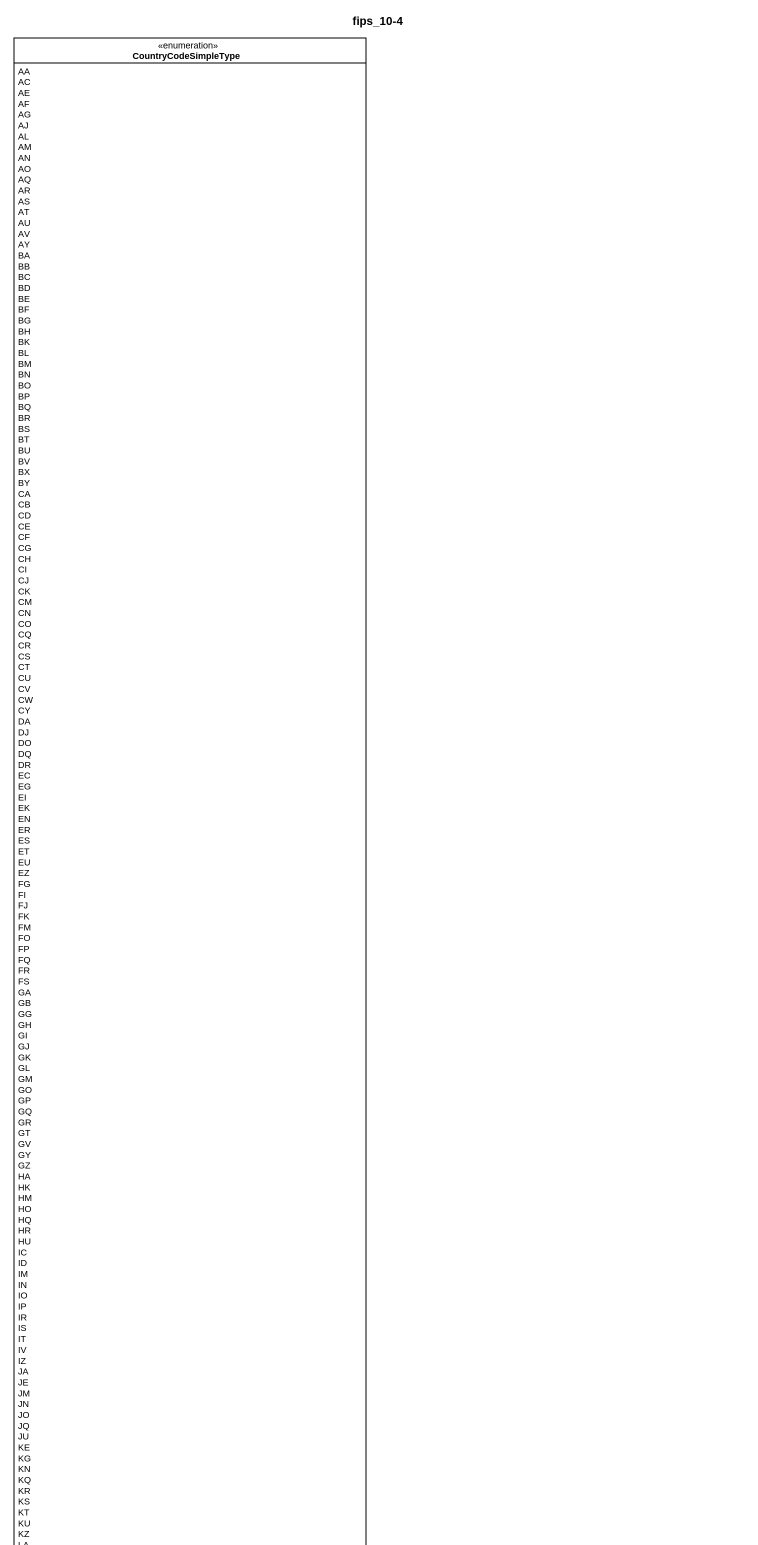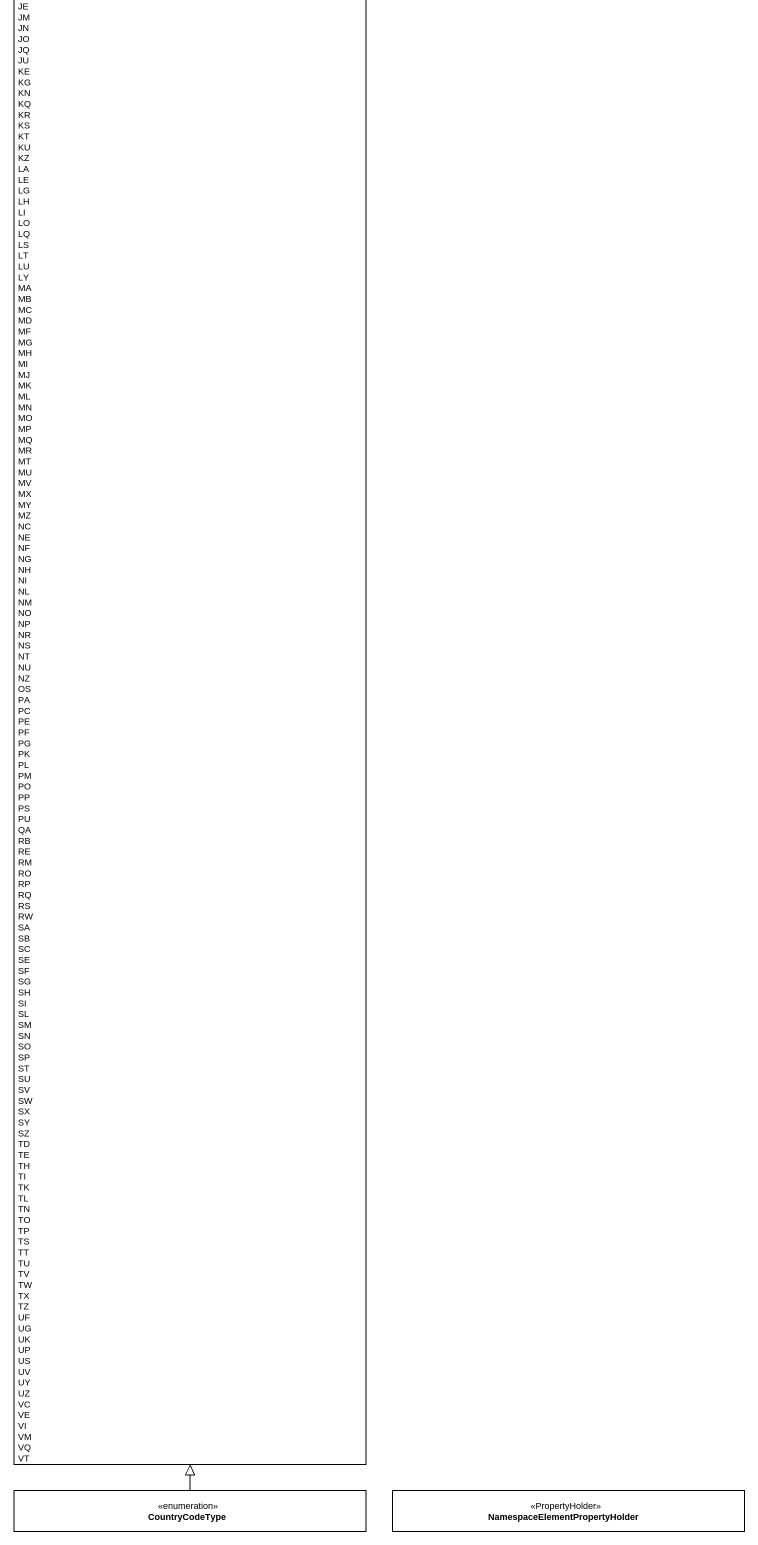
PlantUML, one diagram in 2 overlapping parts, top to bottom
@startuml
title fips_10-4
hide circle
hide empty members
enum CountryCodeSimpleType {
  AA
  AC
  AE
  AF
  AG
  AJ
  AL
  AM
  AN
  AO
  AQ
  AR
  AS
  AT
  AU
  AV
  AY
  BA
  BB
  BC
  BD
  BE
  BF
  BG
  BH
  BK
  BL
  BM
  BN
  BO
  BP
  BQ
  BR
  BS
  BT
  BU
  BV
  BX
  BY
  CA
  CB
  CD
  CE
  CF
  CG
  CH
  CI
  CJ
  CK
  CM
  CN
  CO
  CQ
  CR
  CS
  CT
  CU
  CV
  CW
  CY
  DA
  DJ
  DO
  DQ
  DR
  EC
  EG
  EI
  EK
  EN
  ER
  ES
  ET
  EU
  EZ
  FG
  FI
  FJ
  FK
  FM
  FO
  FP
  FQ
  FR
  FS
  GA
  GB
  GG
  GH
  GI
  GJ
  GK
  GL
  GM
  GO
  GP
  GQ
  GR
  GT
  GV
  GY
  GZ
  HA
  HK
  HM
  HO
  HQ
  HR
  HU
  IC
  ID
  IM
  IN
  IO
  IP
  IR
  IS
  IT
  IV
  IZ
  JA
  JE
  JM
  JN
  JO
  JQ
  JU
  KE
  KG
  KN
  KQ
  KR
  KS
  KT
  KU
  KZ
  LA
  LE
  LG
  LH
  LI
  LO
  LQ
  LS
  LT
  LU
  LY
  MA
  MB
  MC
  MD
  MF
  MG
  MH
  MI
  MJ
  MK
  ML
  MN
  MO
  MP
  MQ
  MR
  MT
  MU
  MV
  MX
  MY
  MZ
  NC
  NE
  NF
  NG
  NH
  NI
  NL
  NM
  NO
  NP
  NR
  NS
  NT
  NU
  NZ
  OS
  PA
  PC
  PE
  PF
  PG
  PK
  PL
  PM
  PO
  PP
  PS
  PU
  QA
  RB
  RE
  RM
  RO
  RP
  RQ
  RS
  RW
  SA
  SB
  SC
  SE
  SF
  SG
  SH
  SI
  SL
  SM
  SN
  SO
  SP
  ST
  SU
  SV
  SW
  SX
  SY
  SZ
  TD
  TE
  TH
  TI
  TK
  TL
  TN
  TO
  TP
  TS
  TT
  TU
  TV
  TW
  TX
  TZ
  UF
  UG
  UK
  UP
  US
  UV
  UY
  UZ
  VC
  VE
  VI
  VM
  VQ
  VT
}
enum CountryCodeType
class "NamespaceElementPropertyHolder" as NamespaceElementPropertyHold <<PropertyHolder>>
CountryCodeType -up-|> CountryCodeSimpleType
@enduml
